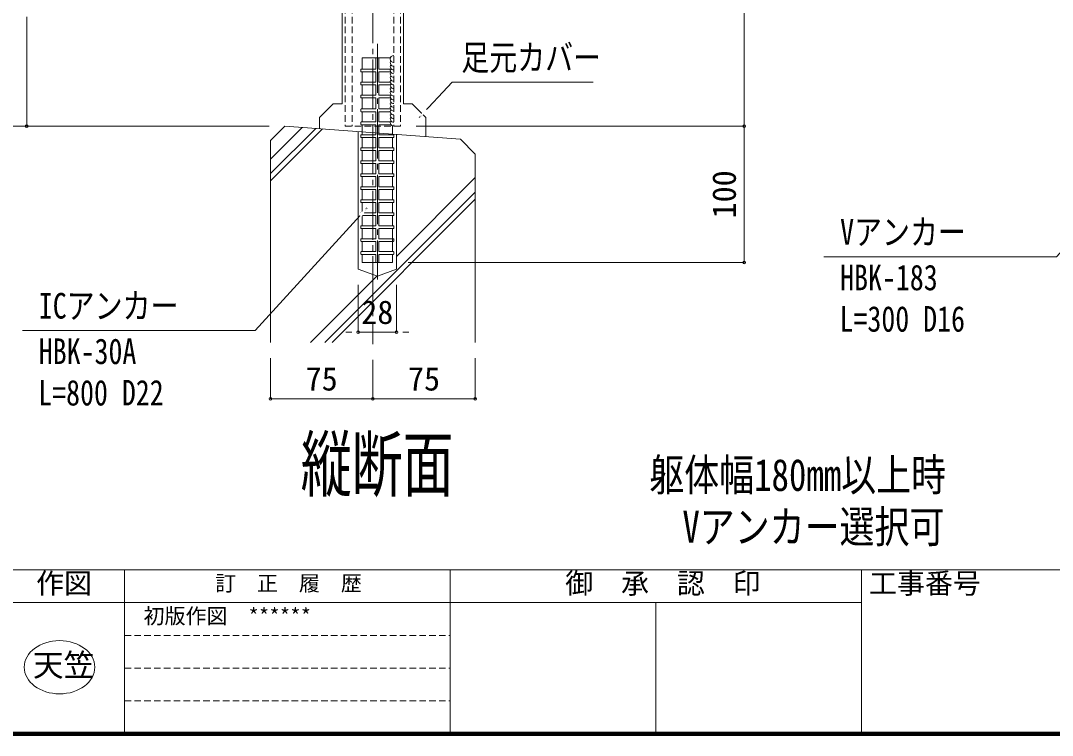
# Model space of a CAD drawing. Units: millimetres at full size. Extents: x -3501 to 3497, y -1129 to 1133.
# Drawn here: x -2300 to -1544, y -1129 to -606 of the extents above; entities that cross this region are included whole.
import ezdxf
from ezdxf.enums import TextEntityAlignment as Align

# ---------------------------------------------------------------- set-up
doc = ezdxf.new("R2010")
doc.units = ezdxf.units.MM
doc.header["$LTSCALE"] = 4
doc.header["$PDMODE"] = 32
doc.header["$PDSIZE"] = 2
doc.linetypes.add('CHAIN2', pattern=[12, 9, -1, 1, -1])
doc.linetypes.add('DASHED1', pattern=[1.8, 1.2, -0.6])
for name, color, linetype, lineweight in [('0-0_0', 7, 'Continuous', 18), ('0-1_1手摺寸法', 3, 'Continuous', 18), ('0-4_2躯体線', 4, 'Continuous', 9), ('0-5_3中心線', 2, 'CHAIN2', 18), ('0-F_WAKU', 7, 'Continuous', 18), ('1-0_アンカー', 4, 'Continuous', 9)]:
    doc.layers.add(name, color=color, linetype=linetype, lineweight=lineweight)
doc.layers.add('0-D_MOJI', color=6, linetype='Continuous')
doc.styles.add('ＭＳ ゴシック', font='')
doc.styles.get('ＭＳ ゴシック').set_extended_font_data('MS Gothic')

msp = doc.modelspace()

# ---------------------------------------------------------------- linework, layer by layer
at = {"layer": '0-0_0'}
for p, q in [((-2064.361, 162.385), (-2064.361, -666.69)), ((-2019.361, 162.385), (-2019.361, -666.69)), ((-2080.988, -676.69), (-2070.988, -666.69)), ((-2070.988, -666.69), (-2064.361, -666.69)), ((-2019.361, -666.69), (-2012.988, -666.69)), ((-2002.988, -676.69), (-2012.988, -666.69)), ((-2080.988, -676.69), (-2080.988, -684.786)), ((-2002.988, -676.69), (-2002.988, -690.607))]:
    msp.add_line(p, q, dxfattribs=at)
for points in [[(-2007.988, -676.69), (-1983.82, -650.839), (-1880.392, -650.839)], [(-1458.762, -688.658), (-1540.952, -778.636), (-1711.507, -778.636)], [(-2045.964, -742.713), (-2128.155, -832.692), (-2298.71, -832.692)]]:
    msp.add_lwpolyline(points, dxfattribs=at)
msp.add_ellipse((-2271.48, -1079.298), major_axis=(25.847, 0), ratio=0.755094, dxfattribs=at)
at = {"layer": '0-1_1手摺寸法'}
for p, q in [((-1769.886, 117.108), (-1769.886, -682.892)), ((-1769.886, -678.292), (-1769.886, 112.508)), ((-2295.572, -602.892), (-2295.572, -682.892)), ((-2295.572, -678.292), (-2295.572, -607.492)), ((-2295.572, -607.492), (-2295.572, -612.092)), ((-2117.855, -682.892), (-2344.796, -682.892)), ((-2117.855, -682.892), (-2295.572, -682.892)), ((-2010.111, -682.892), (-1769.886, -682.892)), ((-2010.111, -682.892), (-1769.886, -682.892)), ((-1769.886, -782.892), (-1769.886, -682.892)), ((-1769.886, -687.492), (-1769.886, -778.292)), ((-2016.111, -782.892), (-1769.886, -782.892)), ((-2052.611, -799.297), (-2052.611, -833.872)), ((-2024.611, -799.297), (-2024.611, -833.872)), ((-2057.211, -833.872), (-2061.811, -833.872)), ((-2052.611, -833.872), (-2024.611, -833.872)), ((-2024.611, -833.872), (-2052.611, -833.872)), ((-2020.011, -833.872), (-2015.411, -833.872)), ((-2116.861, -852.93), (-2116.861, -882.639)), ((-2041.861, -854.122), (-2041.861, -882.639)), ((-2041.861, -854.122), (-2041.861, -882.639)), ((-1966.861, -852.93), (-1966.861, -882.639)), ((-2041.861, -882.639), (-2116.861, -882.639)), ((-2112.261, -882.639), (-2046.461, -882.639)), ((-1966.861, -882.639), (-2041.861, -882.639)), ((-2037.261, -882.639), (-1971.461, -882.639))]:
    msp.add_line(p, q, dxfattribs=at)
for centre, start in [((-2026.611, -633.791), 90), ((-2026.611, -636.53), 147.231), ((-2026.611, -639.27), 147.231), ((-2026.611, -642.009), 147.231), ((-2026.611, -644.749), 147.231), ((-2026.611, -647.488), 147.231), ((-2026.611, -650.228), 147.231), ((-2026.611, -652.967), 147.231), ((-2026.611, -655.706), 147.231), ((-2026.611, -658.446), 147.231), ((-2026.611, -661.186), 147.231), ((-2026.611, -663.925), 147.231), ((-2026.611, -666.664), 147.231), ((-2026.611, -669.404), 147.231), ((-2026.611, -672.144), 147.231), ((-2026.611, -674.883), 147.231), ((-2026.611, -677.622), 147.231), ((-2026.611, -680.362), 147.231)]:
    msp.add_arc(centre, 2.531, start, 270, dxfattribs=at)
for p in [(-2295.572, -682.892), (-1769.886, -682.892), (-1769.886, -782.892), (-2052.611, -833.872), (-2024.611, -833.872), (-2116.861, -882.639), (-2041.861, -882.639), (-1966.861, -882.639)]:
    msp.add_point(p, dxfattribs=at)
at = {"layer": '0-4_2躯体線'}
for p, q in [((-2049.611, -632.892), (-2028.977, -632.892)), ((-2049.611, -632.892), (-2049.611, -641.26)), ((-2039.611, -641.06), (-2039.611, -632.892)), ((-2037.611, -632.892), (-2037.611, -641.06)), ((-2050.611, -641.46), (-2050.611, -643.06)), ((-2050.411, -641.26), (-2039.811, -641.26)), ((-2037.411, -641.26), (-2029.029, -641.26)), ((-2050.411, -643.26), (-2039.811, -643.26)), ((-2049.611, -643.26), (-2049.611, -650.76)), ((-2039.611, -650.56), (-2039.611, -643.46)), ((-2037.611, -643.46), (-2037.611, -650.56)), ((-2037.411, -643.26), (-2028.811, -643.26)), ((-2050.611, -650.96), (-2050.611, -652.56)), ((-2050.411, -650.76), (-2039.811, -650.76)), ((-2050.411, -652.76), (-2039.811, -652.76)), ((-2049.611, -652.76), (-2049.611, -660.26)), ((-2039.611, -660.06), (-2039.611, -652.96)), ((-2037.611, -652.96), (-2037.611, -660.06)), ((-2037.411, -650.76), (-2029.085, -650.76)), ((-2037.411, -652.76), (-2029.134, -652.76)), ((-2050.611, -660.46), (-2050.611, -662.06)), ((-2050.411, -660.26), (-2039.811, -660.26)), ((-2050.411, -662.26), (-2039.811, -662.26)), ((-2049.611, -662.26), (-2049.611, -670.392)), ((-2039.611, -670.192), (-2039.611, -662.46)), ((-2037.611, -670.192), (-2037.611, -662.46)), ((-2037.411, -660.26), (-2028.967, -660.26)), ((-2037.411, -662.26), (-2028.902, -662.26)), ((-2050.611, -670.592), (-2050.611, -672.192)), ((-2050.411, -670.392), (-2039.811, -670.392)), ((-2050.411, -672.392), (-2039.811, -672.392)), ((-2049.611, -672.392), (-2049.611, -679.892)), ((-2039.611, -679.692), (-2039.611, -672.592)), ((-2037.611, -672.592), (-2037.611, -679.692)), ((-2037.411, -670.392), (-2028.941, -670.392)), ((-2037.411, -672.392), (-2029.13, -672.392)), ((-2050.611, -680.092), (-2050.611, -681.692)), ((-2050.411, -679.892), (-2039.811, -679.892)), ((-2037.411, -679.892), (-2029.098, -679.892)), ((-2106.355, -682.892), (-2116.861, -693.399)), ((-2116.861, -707.114), (-2093.592, -683.845)), ((-2116.861, -717.723), (-2083.72, -684.582)), ((-2116.861, -723.017), (-2078.794, -684.95)), ((-1977.771, -692.489), (-2106.355, -682.892)), ((-2052.611, -686.904), (-2052.611, -787.797)), ((-2050.411, -681.892), (-2039.811, -681.892)), ((-2049.611, -681.892), (-2049.611, -689.392)), ((-2039.611, -682.092), (-2039.611, -689.192)), ((-2037.611, -682.092), (-2037.611, -689.192)), ((-2037.411, -681.892), (-2028.627, -681.892)), ((-2027.611, -682.892), (-2027.611, -689.392)), ((-2116.861, -841.43), (-2116.861, -693.399)), ((-2050.611, -689.592), (-2050.611, -691.192)), ((-2050.411, -689.392), (-2039.811, -689.392)), ((-2050.411, -691.392), (-2039.811, -691.392)), ((-2049.611, -691.392), (-2049.611, -698.892)), ((-2039.611, -691.592), (-2039.611, -698.692)), ((-2037.611, -691.592), (-2037.611, -698.692)), ((-2037.411, -689.392), (-2026.811, -689.392)), ((-2037.411, -691.392), (-2026.811, -691.392)), ((-2027.611, -691.392), (-2027.611, -698.892)), ((-2026.611, -689.592), (-2026.611, -691.192)), ((-2024.611, -688.994), (-2024.611, -787.797)), ((-1966.861, -703.399), (-1977.771, -692.489)), ((-2050.611, -699.092), (-2050.611, -700.692)), ((-2050.411, -698.892), (-2039.811, -698.892)), ((-2050.411, -700.892), (-2039.811, -700.892)), ((-2049.611, -700.892), (-2049.611, -708.392)), ((-2039.611, -701.092), (-2039.611, -708.192)), ((-2037.611, -701.092), (-2037.611, -708.192)), ((-2037.411, -698.892), (-2026.811, -698.892)), ((-2037.411, -700.892), (-2026.811, -700.892)), ((-2027.611, -700.892), (-2027.611, -708.392)), ((-2026.611, -699.092), (-2026.611, -700.692)), ((-2050.611, -708.592), (-2050.611, -710.192)), ((-2050.411, -708.392), (-2039.811, -708.392)), ((-2050.411, -710.392), (-2039.811, -710.392)), ((-2049.611, -710.392), (-2049.611, -717.892)), ((-2039.611, -710.592), (-2039.611, -717.692)), ((-2037.611, -710.592), (-2037.611, -717.692)), ((-2037.411, -708.392), (-2026.811, -708.392)), ((-2037.411, -710.392), (-2026.811, -710.392)), ((-2027.611, -710.392), (-2027.611, -717.892)), ((-2026.611, -708.592), (-2026.611, -710.192)), ((-1966.861, -841.43), (-1966.861, -703.399)), ((-2050.611, -718.092), (-2050.611, -719.692)), ((-2050.411, -717.892), (-2039.811, -717.892)), ((-2037.411, -717.892), (-2026.811, -717.892)), ((-2026.611, -718.092), (-2026.611, -719.692)), ((-2050.411, -719.892), (-2039.811, -719.892)), ((-2049.611, -719.892), (-2049.611, -727.392)), ((-2039.611, -720.092), (-2039.611, -727.192)), ((-2037.611, -720.092), (-2037.611, -727.192)), ((-2037.411, -719.892), (-2026.811, -719.892)), ((-2027.611, -719.892), (-2027.611, -727.392)), ((-2024.611, -778.35), (-1966.861, -720.6)), ((-2077.082, -841.43), (-1966.861, -731.209)), ((-2050.611, -727.592), (-2050.611, -729.192)), ((-2050.411, -727.392), (-2039.811, -727.392)), ((-2050.411, -729.392), (-2039.811, -729.392)), ((-2049.611, -729.392), (-2049.611, -736.892)), ((-2039.611, -729.592), (-2039.611, -736.692)), ((-2037.611, -729.592), (-2037.611, -736.692)), ((-2037.411, -727.392), (-2026.811, -727.392)), ((-2037.411, -729.392), (-2026.811, -729.392)), ((-2027.611, -729.392), (-2027.611, -736.892)), ((-2026.611, -727.592), (-2026.611, -729.192)), ((-2071.789, -841.43), (-1966.861, -736.503)), ((-2050.611, -737.092), (-2050.611, -738.692)), ((-2050.411, -736.892), (-2039.811, -736.892)), ((-2050.411, -738.892), (-2039.811, -738.892)), ((-2049.611, -738.892), (-2049.611, -746.392)), ((-2039.611, -739.092), (-2039.611, -746.192)), ((-2037.611, -739.092), (-2037.611, -746.192)), ((-2037.411, -736.892), (-2026.811, -736.892)), ((-2037.411, -738.892), (-2026.811, -738.892)), ((-2027.611, -738.892), (-2027.611, -746.392)), ((-2026.611, -737.092), (-2026.611, -738.692)), ((-2050.611, -746.592), (-2050.611, -748.192)), ((-2050.411, -746.392), (-2039.811, -746.392)), ((-2050.411, -748.392), (-2039.811, -748.392)), ((-2049.611, -748.392), (-2049.611, -755.892)), ((-2037.411, -746.392), (-2026.811, -746.392)), ((-2037.411, -748.392), (-2026.811, -748.392)), ((-2027.611, -748.392), (-2027.611, -755.892)), ((-2026.611, -746.592), (-2026.611, -748.192)), ((-2050.411, -755.892), (-2039.811, -755.892)), ((-2039.611, -748.592), (-2039.611, -755.692)), ((-2037.611, -748.592), (-2037.611, -755.692)), ((-2037.411, -755.892), (-2026.811, -755.892)), ((-2050.611, -756.092), (-2050.611, -757.692)), ((-2050.411, -757.892), (-2039.811, -757.892)), ((-2049.611, -757.892), (-2049.611, -765.392)), ((-2039.611, -758.092), (-2039.611, -765.192)), ((-2037.611, -758.092), (-2037.611, -765.192)), ((-2037.411, -757.892), (-2026.811, -757.892)), ((-2027.611, -757.892), (-2027.611, -774.892)), ((-2026.611, -756.092), (-2026.611, -757.692)), ((-2050.611, -765.592), (-2050.611, -767.192)), ((-2050.411, -765.392), (-2039.811, -765.392)), ((-2050.411, -767.392), (-2039.811, -767.392)), ((-2049.611, -767.392), (-2049.611, -774.892)), ((-2039.611, -767.592), (-2039.611, -774.692)), ((-2037.611, -767.592), (-2037.611, -774.692)), ((-2037.411, -765.392), (-2026.811, -765.392)), ((-2037.411, -767.392), (-2026.811, -767.392)), ((-2026.611, -765.592), (-2026.611, -767.192)), ((-2050.611, -775.092), (-2050.611, -776.692)), ((-2050.411, -774.892), (-2039.811, -774.892)), ((-2050.411, -776.892), (-2039.811, -776.892)), ((-2049.611, -776.892), (-2049.611, -782.892)), ((-2039.611, -777.092), (-2039.611, -782.892)), ((-2037.611, -777.092), (-2037.611, -782.892)), ((-2037.411, -774.892), (-2026.811, -774.892)), ((-2037.411, -776.892), (-2026.811, -776.892)), ((-2027.611, -776.892), (-2027.611, -782.892)), ((-2026.611, -775.092), (-2026.611, -776.692)), ((-2049.611, -782.892), (-2027.611, -782.892)), ((-2087.691, -841.43), (-2039.009, -792.748)), ((-2038.611, -792.892), (-2052.611, -787.797)), ((-2038.611, -792.892), (-2024.611, -787.797))]:
    msp.add_line(p, q, dxfattribs=at)
for centre, start, end in [((-2050.411, -641.46), 90, 180), ((-2039.811, -641.06), 270, 0), ((-2037.411, -641.06), 180, 270), ((-2050.411, -643.06), 180, 270), ((-2039.811, -643.46), 0, 90), ((-2037.411, -643.46), 90, 180), ((-2050.411, -650.96), 90, 180), ((-2050.411, -652.56), 180, 270), ((-2039.811, -650.56), 270, 0), ((-2039.811, -652.96), 0, 90), ((-2037.411, -650.56), 180, 270), ((-2037.411, -652.96), 90, 180), ((-2050.411, -660.46), 90, 180), ((-2050.411, -662.06), 180, 270), ((-2039.811, -660.06), 270, 0), ((-2039.811, -662.46), 0, 90), ((-2037.411, -660.06), 180, 270), ((-2037.411, -662.46), 90, 180), ((-2050.411, -670.592), 90, 180), ((-2050.411, -672.192), 180, 270), ((-2039.811, -670.192), 270, 0), ((-2039.811, -672.592), 0, 90), ((-2037.411, -670.192), 180, 270), ((-2037.411, -672.592), 90, 180), ((-2050.411, -680.092), 90, 180), ((-2039.811, -679.692), 270, 0), ((-2037.411, -679.692), 180, 270), ((-2050.411, -681.692), 180, 270), ((-2039.811, -682.092), 0, 90), ((-2037.411, -682.092), 90, 180), ((-2050.411, -689.592), 90, 180), ((-2050.411, -691.192), 180, 270), ((-2039.811, -689.192), 270, 0), ((-2039.811, -691.592), 0, 90), ((-2037.411, -689.192), 180, 270), ((-2037.411, -691.592), 90, 180), ((-2026.811, -689.592), 0, 90), ((-2026.811, -691.192), 270, 0), ((-2050.411, -699.092), 90, 180), ((-2050.411, -700.692), 180, 270), ((-2039.811, -698.692), 270, 0), ((-2039.811, -701.092), 0, 90), ((-2037.411, -698.692), 180, 270), ((-2037.411, -701.092), 90, 180), ((-2026.811, -699.092), 0, 90), ((-2026.811, -700.692), 270, 0), ((-2050.411, -708.592), 90, 180), ((-2050.411, -710.192), 180, 270), ((-2039.811, -708.192), 270, 0), ((-2039.811, -710.592), 0, 90), ((-2037.411, -708.192), 180, 270), ((-2037.411, -710.592), 90, 180), ((-2026.811, -708.592), 0, 90), ((-2026.811, -710.192), 270, 0), ((-2050.411, -718.092), 90, 180), ((-2039.811, -717.692), 270, 0), ((-2037.411, -717.692), 180, 270), ((-2026.811, -718.092), 0, 90), ((-2050.411, -719.692), 180, 270), ((-2039.811, -720.092), 0, 90), ((-2037.411, -720.092), 90, 180), ((-2026.811, -719.692), 270, 0), ((-2050.411, -727.592), 90, 180), ((-2050.411, -729.192), 180, 270), ((-2039.811, -727.192), 270, 0), ((-2039.811, -729.592), 0, 90), ((-2037.411, -727.192), 180, 270), ((-2037.411, -729.592), 90, 180), ((-2026.811, -727.592), 0, 90), ((-2026.811, -729.192), 270, 0), ((-2050.411, -737.092), 90, 180), ((-2050.411, -738.692), 180, 270), ((-2039.811, -736.692), 270, 0), ((-2039.811, -739.092), 0, 90), ((-2037.411, -736.692), 180, 270), ((-2037.411, -739.092), 90, 180), ((-2026.811, -737.092), 0, 90), ((-2026.811, -738.692), 270, 0), ((-2050.411, -746.592), 90, 180), ((-2050.411, -748.192), 180, 270), ((-2039.811, -746.192), 270, 0), ((-2039.811, -748.592), 0, 90), ((-2037.411, -746.192), 180, 270), ((-2037.411, -748.592), 90, 180), ((-2026.811, -746.592), 0, 90), ((-2026.811, -748.192), 270, 0), ((-2050.411, -756.092), 90, 180), ((-2039.811, -755.692), 270, 0), ((-2037.411, -755.692), 180, 270), ((-2026.811, -756.092), 0, 90), ((-2050.411, -757.692), 180, 270), ((-2039.811, -758.092), 0, 90), ((-2037.411, -758.092), 90, 180), ((-2026.811, -757.692), 270, 0), ((-2050.411, -765.592), 90, 180), ((-2050.411, -767.192), 180, 270), ((-2039.811, -765.192), 270, 0), ((-2039.811, -767.592), 0, 90), ((-2037.411, -765.192), 180, 270), ((-2037.411, -767.592), 90, 180), ((-2026.811, -765.592), 0, 90), ((-2026.811, -767.192), 270, 0), ((-2050.411, -775.092), 90, 180), ((-2050.411, -776.692), 180, 270), ((-2039.811, -774.692), 270, 0), ((-2039.811, -777.092), 0, 90), ((-2037.411, -774.692), 180, 270), ((-2037.411, -777.092), 90, 180), ((-2026.811, -775.092), 0, 90), ((-2026.811, -776.692), 270, 0)]:
    msp.add_arc(centre, 0.2, start, end, dxfattribs=at)
at = {"layer": '0-5_3中心線'}
for p, q in [((-2041.861, 469.737), (-2041.861, -842.622)), ((-2038.611, -622.653), (-2038.611, -795.292))]:
    msp.add_line(p, q, dxfattribs=at)
at = {"layer": '0-F_WAKU'}
for p, q in [((-3499.804, -1008), (-299.804, -1008)), ((-2223.804, -1008), (-2223.804, -1128)), ((-1985.138, -1008), (-1985.138, -1128)), ((-1683.804, -1008), (-1683.804, -1128)), ((-2523.804, -1032), (-2223.804, -1032)), ((-2223.804, -1032), (-1985.138, -1032)), ((-1985.138, -1032), (-1683.804, -1032)), ((-1834.471, -1032), (-1834.471, -1128)), ((-3501.004, -1129.2), (-298.604, -1129.2)), ((-3500.404, -1128.6), (-299.204, -1128.6)), ((-3499.804, -1128), (-299.804, -1128)), ((-3499.204, -1127.4), (-300.404, -1127.4)), ((-3498.604, -1126.8), (-301.004, -1126.8))]:
    msp.add_line(p, q, dxfattribs=at)
at = {"layer": '0-F_WAKU', "linetype": 'DASHED1'}
for p, q in [((-2223.804, -1056), (-1985.138, -1056)), ((-2223.804, -1080), (-1985.138, -1080)), ((-2223.804, -1104), (-1985.138, -1104))]:
    msp.add_line(p, q, dxfattribs=at)
at = {"layer": '1-0_アンカー', "linetype": 'DASHED1'}
for p, q in [((-2062.111, 117.108), (-2062.111, -682.892)), ((-2057.111, 117.108), (-2057.111, -682.892)), ((-2026.611, 117.108), (-2026.611, -682.892)), ((-2021.611, 117.108), (-2021.611, -682.892)), ((-2021.611, -682.892), (-2062.111, -682.892))]:
    msp.add_line(p, q, dxfattribs=at)

# ---------------------------------------------------------------- texts
at = {"layer": '0-0_0', "style": 'ＭＳ ゴシック'}
for s, height, width, p in [('足元カバー', 18.77, 0.8, (-1977.098, -647.696)), ('Vアンカー', 18.77, 0.8, (-1699.488, -775.494)), ('HBK-183', 18.77, 0.8, (-1699.488, -808.827)), ('ICアンカー ', 18.77, 0.8, (-2286.691, -829.549)), ('L=300 D16', 18.77, 0.8, (-1699.916, -839.161)), ('HBK-30A', 18.77, 0.8, (-2286.691, -862.882)), ('L=800 D22', 18.77, 0.8, (-2287.118, -893.217)), ('縦断面', 39.1, 0.7, (-2094.746, -961.842)), ('躯体幅180mm以上時', 23.46, 0.8, (-1839.315, -957.184)), ('Vアンカー選択可', 23.46, 0.8, (-1815.069, -995.18))]:
    msp.add_text(s, height=height, dxfattribs=dict(at, width=width)).set_placement(p, align=Align.BOTTOM_LEFT)
for s, height, p in [('初版作図\u3000******', 11.26, (-2209.898, -1050.819)), ('天笠', 16.52, (-2290.972, -1090.908))]:
    msp.add_text(s, height=height, dxfattribs=at).set_placement(p, align=Align.BOTTOM_LEFT)
at = {"layer": '0-1_1手摺寸法', "style": 'ＭＳ ゴシック'}
msp.add_text('100', height=17.27, rotation=90, dxfattribs=at).set_placement((-1770.705, -750.557), align=Align.BOTTOM_LEFT)
for s, p in [('28', (-2050.387, -833.054)), ('75', (-2091.137, -881.82)), ('75', (-2016.137, -881.82))]:
    msp.add_text(s, height=17.27, dxfattribs=at).set_placement(p, align=Align.BOTTOM_LEFT)
at = {"layer": '0-D_MOJI', "style": 'ＭＳ ゴシック'}
for s, height, p in [('作図', 15.01, (-2288.666, -1029.842)), ('訂\u3000正\u3000履\u3000歴', 11.26, (-2157.479, -1026.819)), ('御  承  認  印', 15.01, (-1900.91, -1029.842)), ('工事番号', 15.01, (-1678.297, -1029.842))]:
    msp.add_text(s, height=height, dxfattribs=at).set_placement(p, align=Align.BOTTOM_LEFT)

# ---------------------------------------------------------------- next in the draw order: wipeouts: each hides what was drawn before it
for points in [[(-2003.623, -669.986), (-2001.593, -671.883), (-2007.988, -676.69), (-2007.988, -676.69)], [(-2050.252, -749.467), (-2052.304, -747.593), (-2045.964, -742.713), (-2045.964, -742.713)]]:
    msp.add_wipeout(points)

doc.saveas('drawing.dxf')
